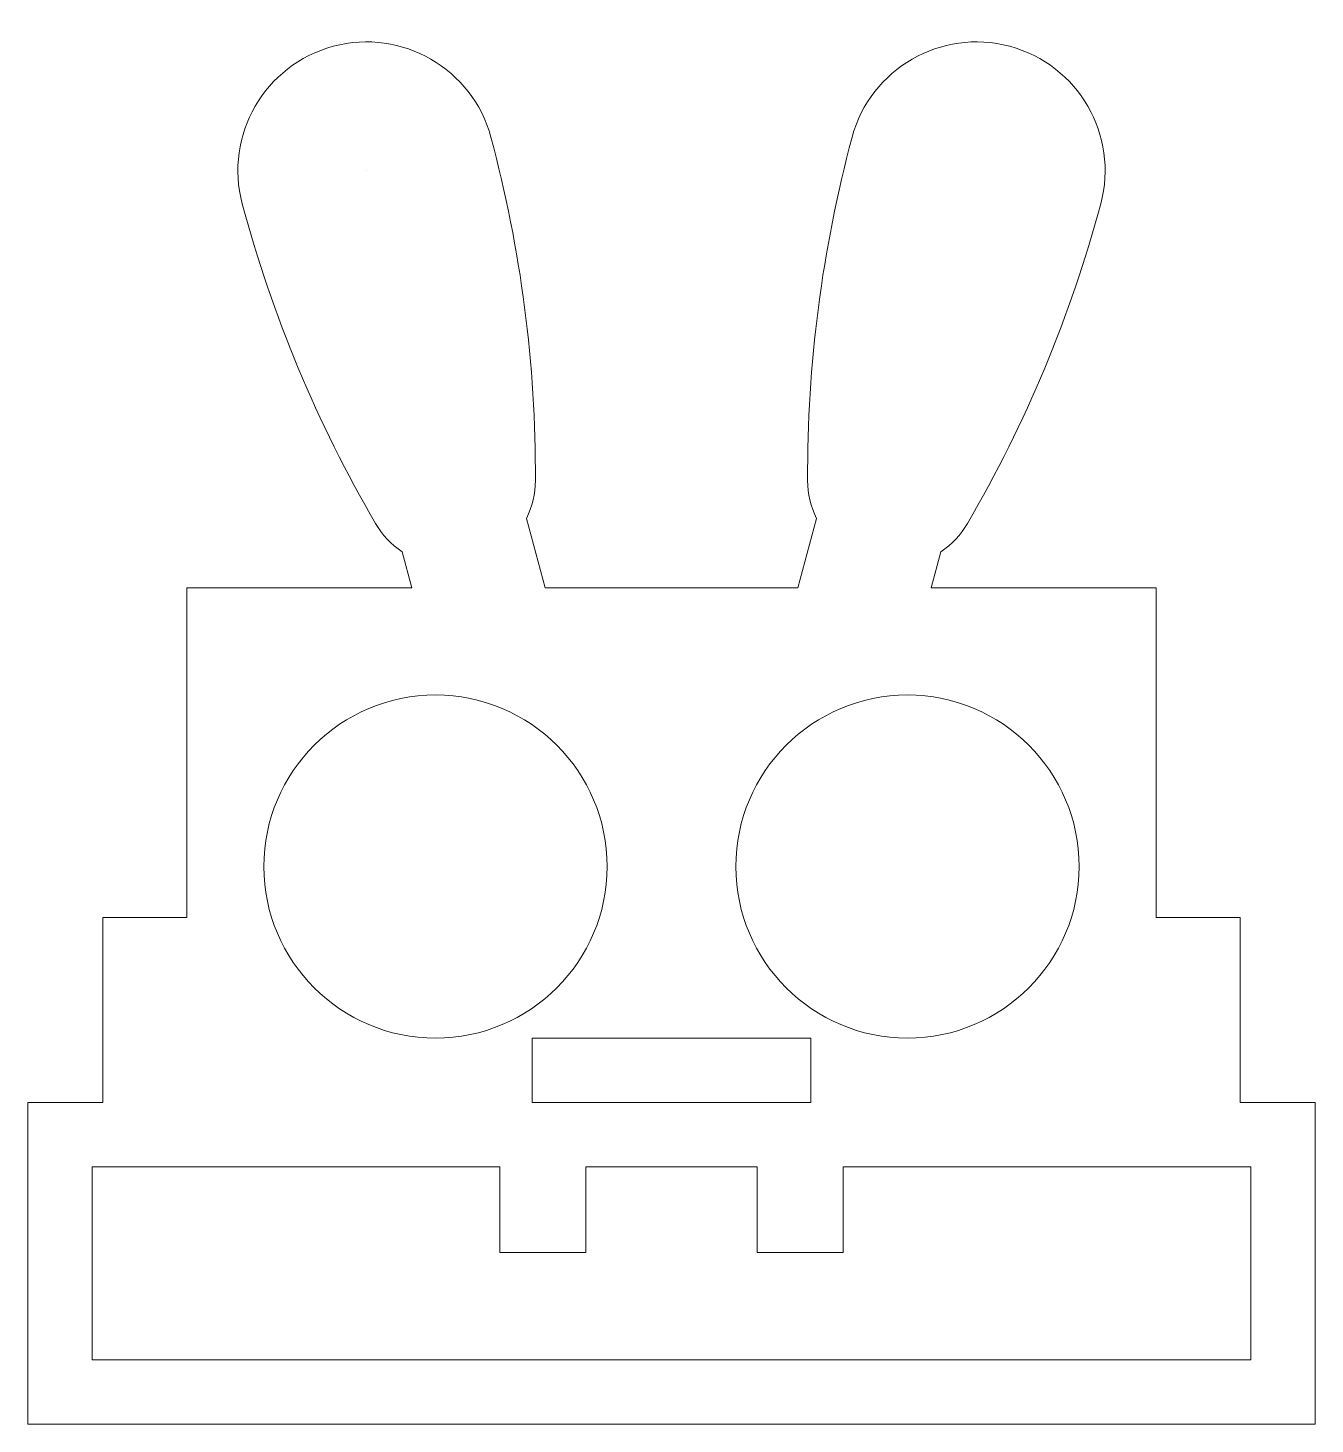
# Model space of a CAD drawing. Header units: millimetres. Extents: x 31.8 to 61.8, y 29.2 to 61.8.
import ezdxf

# ---------------------------------------------------------------- set-up
doc = ezdxf.new("R2010")
doc.units = ezdxf.units.MM
doc.header["$MEASUREMENT"] = 0
doc.layers.get('0').update_dxf_attribs({"lineweight": 0})

msp = doc.modelspace()

# ---------------------------------------------------------------- linework, layer by layer
at = {"color": 18, "lineweight": 0, "true_color": 0x000000}
msp.add_line((39.725, 58.446), (39.725, 58.446), dxfattribs=at)
at = {"color": 18, "lineweight": 18, "true_color": 0x000000}
for p, q in [((43.451, 50.337), (43.885, 48.719)), ((50.213, 50.337), (49.779, 48.719)), ((40.553, 49.56), (40.779, 48.719)), ((53.11, 49.56), (52.885, 48.719)), ((35.536, 48.719), (40.779, 48.719)), ((35.536, 48.719), (35.536, 41.028)), ((43.885, 48.719), (49.779, 48.719)), ((52.885, 48.719), (58.127, 48.719)), ((58.127, 48.719), (58.127, 41.028)), ((33.578, 36.719), (33.578, 41.028)), ((33.578, 41.028), (35.536, 41.028)), ((60.085, 41.028), (58.127, 41.028)), ((60.085, 36.719), (60.085, 41.028)), ((43.582, 38.219), (50.082, 38.219)), ((43.582, 38.219), (43.582, 36.719)), ((50.082, 38.219), (50.082, 36.719)), ((31.832, 36.719), (33.578, 36.719)), ((31.832, 36.719), (31.832, 29.219)), ((43.582, 36.719), (50.082, 36.719)), ((60.085, 36.719), (61.832, 36.719)), ((61.832, 36.719), (61.832, 29.219)), ((33.332, 35.219), (42.832, 35.219)), ((33.332, 35.219), (33.332, 30.719)), ((42.832, 35.219), (42.832, 33.219)), ((44.832, 35.219), (48.832, 35.219)), ((44.832, 35.219), (44.832, 33.219)), ((48.832, 35.219), (48.832, 33.219)), ((50.832, 35.219), (60.332, 35.219)), ((50.832, 35.219), (50.832, 33.219)), ((60.332, 35.219), (60.332, 30.719)), ((42.832, 33.219), (44.832, 33.219)), ((50.832, 33.219), (48.832, 33.219)), ((33.332, 30.719), (60.332, 30.719)), ((31.832, 29.219), (61.832, 29.219))]:
    msp.add_line(p, q, dxfattribs=at)
for centre in [(41.332, 42.219), (52.332, 42.219)]:
    msp.add_circle(centre, 4, dxfattribs=at)
for points in [[(42.623, 59.222), (42.194, 60.823), (40.549, 61.773), (38.949, 61.344), (37.349, 60.915), (36.399, 59.27), (36.828, 57.67)], [(56.836, 57.67), (57.265, 59.27), (56.315, 60.915), (54.715, 61.344), (53.114, 61.773), (51.469, 60.823), (51.041, 59.222)]]:
    msp.add_open_spline(points, degree=3, knots=[0, 0, 0, 0, 1, 1, 1, 2, 2, 2, 2], dxfattribs=at)
for points in [[(43.66, 51.218), (43.671, 53.92), (43.323, 56.612), (42.623, 59.222)], [(51.041, 59.222), (50.341, 56.612), (49.993, 53.92), (50.004, 51.218)], [(36.828, 57.67), (37.527, 55.059), (38.571, 52.554), (39.932, 50.219)], [(53.732, 50.219), (55.093, 52.554), (56.137, 55.059), (56.836, 57.67)], [(43.451, 50.337), (43.587, 50.611), (43.659, 50.912), (43.66, 51.218)], [(50.004, 51.218), (50.005, 50.912), (50.077, 50.611), (50.213, 50.337)], [(39.932, 50.219), (40.086, 49.955), (40.299, 49.73), (40.553, 49.56)], [(53.11, 49.56), (53.365, 49.73), (53.578, 49.955), (53.732, 50.219)]]:
    msp.add_open_spline(points, degree=3, dxfattribs=at)

doc.saveas('drawing.dxf')
